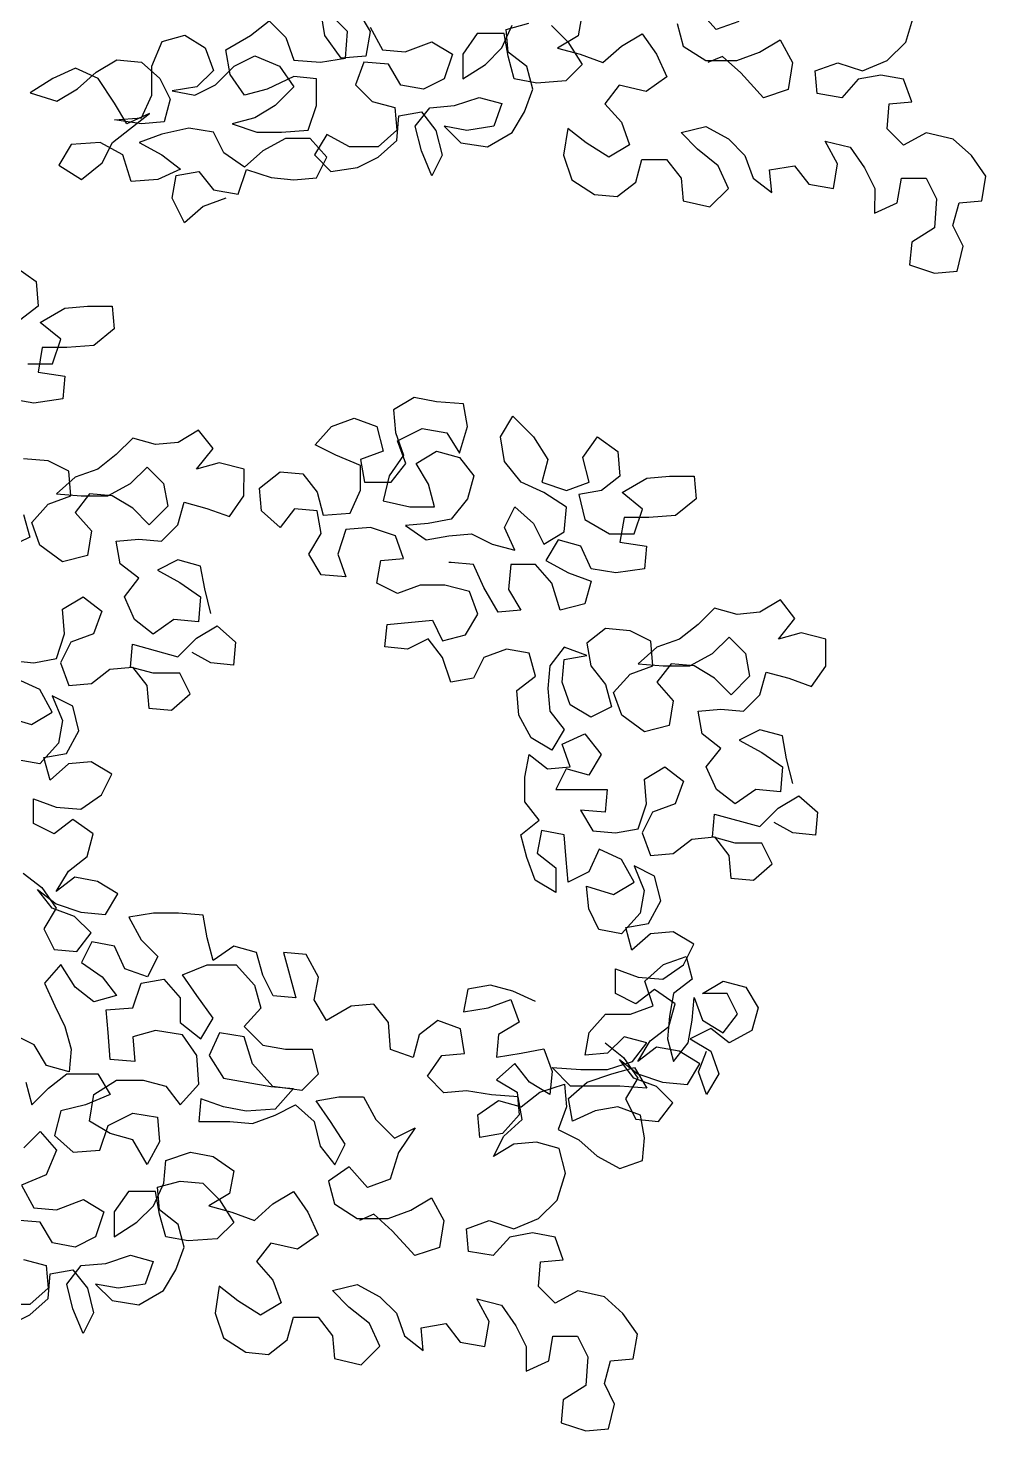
# Model space of a CAD drawing. Header units: metres. Extents: x 750563 to 756046, y 4495933 to 4497284.
# Drawn here: x 755701.906 to 755702.366, y 4496156.994 to 4496157.667 of the extents above; entities that cross this region are included whole.
import ezdxf

# ---------------------------------------------------------------- set-up
doc = ezdxf.new("R2010")
doc.units = ezdxf.units.M
doc.layers.add('00_DETALLES', color=7, linetype='Continuous', true_color=0xe0f0d1)

# ---------------------------------------------------------------- blocks, each defined once
blk = doc.blocks.new('Arbol21')
for points in [[(-1.5981, 4.6814), (-1.5709, 4.6715), (-1.5487, 4.6518), (-1.5339, 4.6815), (-1.5388, 4.7086), (-1.566, 4.7136), (-1.5833, 4.6913), (-1.6129, 4.6863), (-1.6229, 4.716), (-1.6525, 4.7061), (-1.6797, 4.7036), (-1.7069, 4.706), (-1.7192, 4.7307), (-1.6995, 4.753), (-1.6698, 4.753), (-1.6426, 4.7382), (-1.6204, 4.7185), (-1.5957, 4.7358), (-1.5834, 4.7605), (-1.5537, 4.7655), (-1.5216, 4.7581), (-1.4944, 4.7482), (-1.5216, 4.7334), (-1.5438, 4.7161), (-1.5166, 4.7037), (-1.4845, 4.7013), (-1.4746, 4.7334), (-1.4474, 4.7483), (-1.4128, 4.7458), (-1.398, 4.7211), (-1.4251, 4.7038), (-1.4499, 4.7236), (-1.4623, 4.7483), (-1.5068, 4.7828), (-1.4796, 4.7705), (-1.4648, 4.7952), (-1.445, 4.8249), (-1.4179, 4.8373), (-1.3907, 4.8249), (-1.3635, 4.8077), (-1.3956, 4.7977), (-1.4203, 4.8125), (-1.4426, 4.8323), (-1.4673, 4.8471), (-1.4969, 4.8446), (-1.5192, 4.8248), (-1.5315, 4.8001), (-1.5241, 4.7729), (-1.4969, 4.7705), (-1.4648, 4.7754), (-1.4969, 4.7779), (-1.5093, 4.805), (-1.5093, 4.8396), (-1.5217, 4.8693), (-1.5489, 4.8767), (-1.5736, 4.8618), (-1.5834, 4.8346), (-1.5636, 4.8149), (-1.534, 4.81), (-1.5612, 4.805), (-1.5859, 4.8173), (-1.6081, 4.8396), (-1.6329, 4.8519), (-1.6625, 4.8395), (-1.6798, 4.8148), (-1.6575, 4.7926), (-1.6328, 4.7778), (-1.6056, 4.7704), (-1.6353, 4.7605), (-1.6649, 4.7604), (-1.697, 4.7629), (-1.7069, 4.7925), (-1.707, 4.8246), (-1.6798, 4.8271), (-1.6477, 4.8123), (-1.6205, 4.8049), (-1.6032, 4.8297), (-1.5983, 4.8593), (-1.6279, 4.8766), (-1.6502, 4.8939), (-1.67, 4.8741), (-1.6798, 4.8469), (-1.7119, 4.8444), (-1.7416, 4.8493), (-1.7441, 4.8814), (-1.7046, 4.921)], [(-1.7565, 4.9061), (-1.7713, 4.8814), (-1.7663, 4.8518), (-1.7367, 4.8493), (-1.7169, 4.8765), (-1.712, 4.9062)], [(-1.7713, 4.8864), (-1.7861, 4.8592), (-1.8133, 4.8567), (-1.8454, 4.869), (-1.8701, 4.8541), (-1.8602, 4.8245), (-1.8355, 4.8122), (-1.8083, 4.8171), (-1.7935, 4.8419), (-1.7638, 4.8444), (-1.7539, 4.8172), (-1.7737, 4.7974), (-1.8009, 4.79), (-1.8033, 4.7628), (-1.781, 4.743), (-1.7464, 4.7431), (-1.7193, 4.7579), (-1.7044, 4.7332), (-1.7242, 4.7134), (-1.7563, 4.7183), (-1.781, 4.7307), (-1.8033, 4.7504), (-1.8058, 4.7801), (-1.833, 4.785), (-1.8503, 4.7627), (-1.8576, 4.7331), (-1.8453, 4.7084), (-1.8329, 4.738), (-1.8255, 4.7677), (-1.8429, 4.7899), (-1.8725, 4.7924), (-1.9022, 4.8022), (-1.9294, 4.7948), (-1.9195, 4.7676), (-1.8873, 4.7627), (-1.8601, 4.7677), (-1.8799, 4.7479), (-1.912, 4.7429), (-1.9417, 4.7602), (-1.9565, 4.7849), (-1.9664, 4.812), (-1.9591, 4.8392), (-1.9368, 4.8566), (-1.9344, 4.8837), (-1.9616, 4.8911)], [(-1.9888, 4.8886), (-2.0085, 4.8688), (-2.0258, 4.8416), (-2.006, 4.8219), (-1.9714, 4.8195), (-1.9442, 4.8244), (-1.9368, 4.8516), (-1.9319, 4.8788), (-1.8998, 4.8788), (-1.8825, 4.8541), (-1.8824, 4.8245), (-1.9096, 4.8418), (-1.9294, 4.8615), (-1.9418, 4.8887)], [(-2.0258, 4.9034), (-2.0209, 4.8762), (-1.9961, 4.8614), (-2.0233, 4.854), (-2.0505, 4.8441), (-2.0728, 4.8638), (-2.0975, 4.8786), (-2.1148, 4.8539), (-2.1271, 4.8267), (-2.1024, 4.8094), (-2.0702, 4.8169), (-2.0529, 4.7947), (-2.0727, 4.7724), (-2.0825, 4.7452), (-2.0578, 4.7304), (-2.0306, 4.7477), (-2.0084, 4.7651), (-2.0034, 4.7329), (-2.0133, 4.7033), (-2.0405, 4.6859), (-2.0676, 4.6834), (-2.0899, 4.7007), (-2.0973, 4.7279), (-2.127, 4.7279), (-2.1443, 4.7056), (-2.1467, 4.6784), (-2.1788, 4.671), (-2.2011, 4.6932), (-2.1888, 4.7204), (-2.1641, 4.7402), (-2.1443, 4.76), (-2.174, 4.7674), (-2.2012, 4.7525), (-2.2209, 4.7327), (-2.2308, 4.7055), (-2.253, 4.6882), (-2.2505, 4.7154), (-2.2802, 4.7203), (-2.2975, 4.6981), (-2.3271, 4.6931), (-2.3321, 4.7227), (-2.3173, 4.7499), (-2.347, 4.7425), (-2.3642, 4.7178), (-2.3766, 4.693), (-2.3765, 4.6634), (-2.4037, 4.6757), (-2.4087, 4.7054), (-2.4384, 4.7053), (-2.4507, 4.6806), (-2.4482, 4.646), (-2.421, 4.6288), (-2.4185, 4.6016), (-2.4481, 4.5917), (-2.4753, 4.5941), (-2.4828, 4.6238), (-2.4704, 4.6485), (-2.4779, 4.6757), (-2.5051, 4.6781), (-2.51, 4.7078), (-2.4927, 4.7325), (-2.4705, 4.7523), (-2.4384, 4.7597), (-2.4112, 4.7449), (-2.3915, 4.7647), (-2.394, 4.7944), (-2.4211, 4.7968), (-2.4113, 4.824), (-2.3841, 4.829), (-2.3569, 4.824), (-2.3371, 4.8018), (-2.3075, 4.8068), (-2.305, 4.834), (-2.3322, 4.8438), (-2.3619, 4.8339), (-2.3915, 4.8463), (-2.4138, 4.8685), (-2.4237, 4.9006)], [(-2.2136, 4.8934), (-2.1865, 4.8835), (-2.1642, 4.9082)], [(-2.1395, 4.891), (-2.1469, 4.8638), (-2.1741, 4.8465), (-2.2111, 4.8464), (-2.2383, 4.8563), (-2.263, 4.8711), (-2.2779, 4.8439), (-2.2729, 4.8118), (-2.2432, 4.8019), (-2.2161, 4.8316), (-2.1938, 4.8514), (-2.1765, 4.844)], [(-1.5803, 4.1836), (-1.5729, 4.2132), (-1.568, 4.2404), (-1.5408, 4.2479), (-1.5161, 4.2355), (-1.5432, 4.2207), (-1.5679, 4.2034), (-1.5654, 4.1737), (-1.5358, 4.1762), (-1.511, 4.1589), (-1.4888, 4.1763), (-1.4765, 4.2034), (-1.4938, 4.2257), (-1.4716, 4.243), (-1.4667, 4.2702), (-1.4939, 4.2726), (-1.521, 4.2701), (-1.5408, 4.2899), (-1.5483, 4.3171), (-1.5754, 4.3096), (-1.6026, 4.2997), (-1.6199, 4.3244), (-1.62, 4.3565), (-1.5903, 4.364), (-1.5631, 4.3566), (-1.5829, 4.3813), (-1.5656, 4.4035), (-1.5409, 4.3887), (-1.5137, 4.3863), (-1.4866, 4.3937), (-1.4668, 4.374), (-1.4445, 4.3567), (-1.4173, 4.3468), (-1.3951, 4.3271), (-1.4247, 4.3246), (-1.4568, 4.3246), (-1.484, 4.3394), (-1.5038, 4.3591), (-1.5236, 4.3393), (-1.5285, 4.3121), (-1.5062, 4.2899), (-1.4865, 4.3097), (-1.4618, 4.3246), (-1.4346, 4.327), (-1.4173, 4.3048), (-1.437, 4.2826), (-1.4321, 4.2529), (-1.4024, 4.2455), (-1.3752, 4.2653), (-1.3654, 4.2925), (-1.3852, 4.3147), (-1.4123, 4.3246), (-1.4099, 4.3543), (-1.3852, 4.3666), (-1.3556, 4.3691)], [(-1.3555, 4.3024), (-1.3629, 4.2752), (-1.3382, 4.2629)], [(-1.3459, 4.599), (-1.3706, 4.5816), (-1.373, 4.552), (-1.3508, 4.5347)], [(-1.3606, 4.4828), (-1.3903, 4.4828), (-1.4002, 4.5124), (-1.3755, 4.5322), (-1.4051, 4.5495), (-1.4323, 4.5519), (-1.462, 4.5519), (-1.4644, 4.5247), (-1.4397, 4.505), (-1.4076, 4.5025), (-1.3779, 4.5026), (-1.3729, 4.4729), (-1.4051, 4.4679), (-1.4026, 4.4408), (-1.368, 4.4358), (-1.3383, 4.4408)], [(-2.2782, 3.9798), (-2.2709, 4.0095), (-2.2659, 4.0367), (-2.2388, 4.0441), (-2.214, 4.0318), (-2.2412, 4.0169), (-2.2659, 3.9996), (-2.2634, 3.9699), (-2.2338, 3.9724), (-2.209, 3.9552), (-2.1868, 3.9725), (-2.1745, 3.9997), (-2.1918, 4.0219), (-2.1696, 4.0392), (-2.1646, 4.0664), (-2.1918, 4.0689), (-2.219, 4.0664), (-2.2388, 4.0861), (-2.2462, 4.1133), (-2.2734, 4.1059), (-2.3006, 4.0959), (-2.3179, 4.1206), (-2.3179, 4.1528), (-2.2883, 4.1602), (-2.2611, 4.1528), (-2.2809, 4.1775), (-2.2636, 4.1998), (-2.2389, 4.185), (-2.2117, 4.1825), (-2.1845, 4.19), (-2.1647, 4.1702), (-2.1425, 4.1529), (-2.1153, 4.1431), (-2.093, 4.1233), (-2.1227, 4.1208), (-2.1548, 4.1208), (-2.182, 4.1356), (-2.2018, 4.1553), (-2.2215, 4.1356), (-2.2265, 4.1084), (-2.2042, 4.0862), (-2.1845, 4.1059), (-2.1598, 4.1208), (-2.1326, 4.1233), (-2.1153, 4.1011), (-2.135, 4.0788), (-2.13, 4.0491), (-2.1004, 4.0418), (-2.0732, 4.0616), (-2.0633, 4.0888), (-2.0831, 4.111), (-2.1103, 4.1208), (-2.1079, 4.1505), (-2.0832, 4.1629), (-2.0535, 4.1654), (-2.0313, 4.1481), (-2.0362, 4.1209), (-2.0535, 4.0986), (-2.0609, 4.0715), (-2.0361, 4.0591), (-2.0114, 4.074), (-2.0016, 4.1012), (-2.0041, 4.1283), (-2.0313, 4.1333), (-2.0041, 4.1432), (-1.9868, 4.1209), (-1.9843, 4.0938), (-1.9867, 4.0666), (-2.004, 4.0443), (-1.9891, 4.0196), (-1.9644, 4.0345), (-1.9496, 4.0617), (-1.9472, 4.0913), (-1.9695, 4.1086), (-1.9621, 4.1358), (-1.9349, 4.1408), (-1.9077, 4.1309), (-1.8953, 4.1062), (-1.8681, 4.1013), (-1.8583, 4.1309), (-1.841, 4.1532), (-1.8163, 4.1409), (-1.7891, 4.1434), (-1.7916, 4.1705), (-1.846, 4.1754), (-1.8583, 4.1507), (-1.8855, 4.1581), (-1.9003, 4.1828), (-1.8905, 4.21), (-1.8608, 4.2174), (-1.8312, 4.2175), (-1.804, 4.2076), (-1.7793, 4.22), (-1.7842, 4.2472), (-1.8114, 4.2496), (-1.8016, 4.2768), (-1.7719, 4.2867), (-1.7423, 4.2843), (-1.7324, 4.2546), (-1.7422, 4.2274), (-1.7126, 4.2299), (-1.6978, 4.2547), (-1.7126, 4.2794), (-1.7077, 4.3065), (-1.6805, 4.309), (-1.6632, 4.2868), (-1.641, 4.3066), (-1.6385, 4.3338), (-1.6633, 4.3535), (-1.6904, 4.351), (-1.7077, 4.3288), (-1.7151, 4.3016), (-1.7472, 4.304), (-1.7596, 4.3312), (-1.7596, 4.3609), (-1.73, 4.3732), (-1.7053, 4.3856), (-1.7251, 4.4078), (-1.7523, 4.4177), (-1.7794, 4.4078), (-1.7868, 4.3781), (-1.7596, 4.3683), (-1.7646, 4.3411), (-1.7967, 4.3411), (-1.814, 4.3633), (-1.8041, 4.3905), (-1.8338, 4.4053), (-1.8635, 4.4003), (-1.8783, 4.3756), (-1.8882, 4.4077), (-1.8833, 4.4349), (-1.8511, 4.4374), (-1.824, 4.4424), (-1.7992, 4.4276), (-1.8017, 4.4004), (-1.8115, 4.3732), (-1.7942, 4.3485), (-1.7868, 4.3188), (-1.8189, 4.3114), (-1.8486, 4.3114), (-1.8412, 4.3385), (-1.8264, 4.3633), (-1.8511, 4.3781), (-1.8783, 4.3706), (-1.8955, 4.3484), (-1.8881, 4.3212), (-1.8683, 4.2965), (-1.8411, 4.2916), (-1.8139, 4.2891), (-1.8386, 4.2718), (-1.8658, 4.2767), (-1.893, 4.2792), (-1.9177, 4.2668), (-1.9449, 4.2594), (-1.9326, 4.2866), (-1.9449, 4.3113), (-1.9672, 4.2915), (-1.9795, 4.2668), (-2.0042, 4.2816), (-2.0067, 4.3112), (-1.9795, 4.3285), (-1.9524, 4.3409), (-1.9326, 4.3656), (-1.9277, 4.3953), (-1.9426, 4.42), (-1.9673, 4.3953), (-1.9845, 4.3681), (-1.9771, 4.3409), (-2.0067, 4.331), (-2.0339, 4.3408), (-2.0265, 4.3705), (-2.0439, 4.3952), (-2.0686, 4.3779), (-2.071, 4.3482), (-2.0487, 4.3309), (-2.0216, 4.326), (-2.0289, 4.2964), (-2.0586, 4.279), (-2.0882, 4.279), (-2.0981, 4.3087), (-2.0735, 4.3285), (-2.1031, 4.3457), (-2.1303, 4.3482), (-2.16, 4.3481), (-2.1624, 4.321), (-2.1377, 4.3012), (-2.1056, 4.2988), (-2.0759, 4.2988), (-2.0709, 4.2691), (-2.103, 4.2642), (-2.1006, 4.237), (-2.066, 4.2321), (-2.0363, 4.237), (-2.024, 4.2642), (-1.9968, 4.2717), (-1.9819, 4.247), (-2.0091, 4.2321), (-2.0363, 4.2222), (-2.0288, 4.195), (-1.9992, 4.1877), (-1.9893, 4.2198), (-1.9696, 4.2421), (-1.9399, 4.2421), (-1.9374, 4.2124), (-1.9522, 4.1877), (-1.925, 4.1853), (-1.9078, 4.2149), (-1.8954, 4.2421), (-1.8683, 4.2446), (-1.8658, 4.2446)], [(-1.3551, 3.8724), (-1.3773, 3.8551), (-1.3946, 3.8304), (-1.3797, 3.8057), (-1.3921, 3.7809), (-1.4193, 3.7784), (-1.4366, 3.8007), (-1.4168, 3.8205), (-1.3897, 3.8304), (-1.3724, 3.8526), (-1.3946, 3.8353), (-1.4242, 3.8254), (-1.4539, 3.8229), (-1.4688, 3.8476), (-1.4441, 3.8624), (-1.4169, 3.8674), (-1.3946, 3.8501), (-1.4095, 3.8748), (-1.4317, 3.8921), (-1.4392, 3.9193), (-1.4145, 3.9366), (-1.3922, 3.9193), (-1.3675, 3.9317), (-1.3675, 3.9614), (-1.3947, 3.9515), (-1.4244, 3.949), (-1.4491, 3.9662), (-1.4615, 3.9909), (-1.4368, 4.0058), (-1.4096, 4.0033), (-1.3873, 3.9836), (-1.3799, 4.0108), (-1.4071, 4.0157), (-1.422, 4.0429), (-1.4146, 4.0725), (-1.3899, 4.0849), (-1.4022, 4.0552), (-1.3973, 4.0281), (-1.375, 4.0034), (-1.3478, 4.0083)], [(-1.333, 4.0602), (-1.3651, 4.0503), (-1.3899, 4.0651), (-1.3751, 4.0923), (-1.3479, 4.1047)], [(-1.3405, 4.127), (-1.3677, 4.1245), (-1.3949, 4.1294), (-1.4048, 4.159), (-1.4023, 4.1887), (-1.4271, 4.2035), (-1.4493, 4.1862), (-1.4394, 4.159), (-1.4122, 4.1491), (-1.3998, 4.1244), (-1.4097, 4.0972), (-1.4369, 4.0997), (-1.4591, 4.117), (-1.4863, 4.1194), (-1.5036, 4.0972), (-1.506, 4.07), (-1.5332, 4.0675), (-1.5555, 4.0872), (-1.5431, 4.112), (-1.511, 4.112), (-1.4838, 4.1194), (-1.4863, 4.1466), (-1.5407, 4.1317), (-1.5629, 4.1539), (-1.5877, 4.1687), (-1.6099, 4.149), (-1.6074, 4.1218), (-1.5802, 4.1243), (-1.558, 4.1366)], [(-2.0531, 3.6687), (-2.0753, 3.6513), (-2.0926, 3.6266), (-2.0777, 3.6019), (-2.0901, 3.5772), (-2.1172, 3.5747), (-2.1346, 3.5969), (-2.1148, 3.6167), (-2.0876, 3.6266), (-2.0704, 3.6489), (-2.0926, 3.6315), (-2.1222, 3.6216), (-2.1519, 3.6191), (-2.1667, 3.6438), (-2.142, 3.6587), (-2.1149, 3.6637), (-2.0926, 3.6464), (-2.1074, 3.6711), (-2.1297, 3.6883), (-2.1371, 3.7155), (-2.1124, 3.7328), (-2.0902, 3.7156), (-2.0655, 3.7279), (-2.0655, 3.7576), (-2.0927, 3.7477), (-2.1223, 3.7452), (-2.1471, 3.7625), (-2.1594, 3.7872), (-2.1348, 3.802), (-2.1076, 3.7996), (-2.0853, 3.7798), (-2.0779, 3.807), (-2.1051, 3.8119), (-2.12, 3.8391), (-2.1126, 3.8688), (-2.0879, 3.8811), (-2.1002, 3.8515), (-2.0952, 3.8243), (-2.073, 3.7996), (-2.0458, 3.8046), (-2.0335, 3.8293), (-2.031, 3.8565), (-2.0631, 3.8466), (-2.0879, 3.8614), (-2.073, 3.8886), (-2.0459, 3.901), (-2.0335, 3.8738), (-2.0088, 3.8614), (-2.0063, 3.8886), (-2.0039, 3.9183), (-1.9767, 3.9233), (-1.9717, 3.8961), (-1.994, 3.8788), (-1.9939, 3.8491), (-1.9692, 3.864), (-1.9594, 3.8911), (-1.952, 3.9183), (-1.9742, 3.9356), (-1.957, 3.9579), (-1.957, 3.9875), (-1.962, 4.0147), (-1.9842, 3.9974), (-2.0114, 3.9998), (-2.0015, 4.027), (-2.0287, 4.0394), (-2.0485, 4.0146), (-2.0336, 3.9899), (-2.0064, 3.9974), (-1.994, 3.9727), (-2.0558, 3.9726), (-2.0533, 3.9454), (-2.0237, 3.9479), (-2.0385, 3.9232), (-2.0657, 3.9207), (-2.0929, 3.9256), (-2.1028, 3.9553), (-2.1003, 3.9849), (-2.125, 3.9997), (-2.1473, 3.9824), (-2.1374, 3.9552), (-2.1102, 3.9454), (-2.0978, 3.9207), (-2.1077, 3.8935), (-2.1348, 3.8959), (-2.1571, 3.9132), (-2.1843, 3.9157), (-2.2016, 3.8934), (-2.204, 3.8662), (-2.2312, 3.8637), (-2.2534, 3.8835), (-2.2411, 3.9082), (-2.209, 3.9082), (-2.1818, 3.9157), (-2.1843, 3.9428), (-2.2387, 3.928), (-2.2609, 3.9502), (-2.2856, 3.965), (-2.3079, 3.9452), (-2.3054, 3.918), (-2.2782, 3.9205), (-2.256, 3.9329)], [(-1.3557, 3.5428), (-1.3754, 3.5625), (-1.3952, 3.5403), (-1.3828, 3.5106), (-1.3531, 3.4983), (-1.3679, 3.4711), (-1.3951, 3.4686), (-1.4273, 3.4809), (-1.452, 3.4661), (-1.442, 3.4364), (-1.4173, 3.4241), (-1.3901, 3.4291), (-1.3753, 3.4538), (-1.3457, 3.4563)], [(-1.3555, 3.4093), (-1.3827, 3.4019), (-1.3852, 3.3747), (-1.3629, 3.355), (-1.3283, 3.355)], [(-1.3382, 3.3303), (-1.3629, 3.3426), (-1.3851, 3.3623), (-1.3876, 3.392), (-1.4148, 3.3969), (-1.4321, 3.3747), (-1.4395, 3.345), (-1.4271, 3.3203), (-1.4148, 3.35), (-1.4074, 3.3796), (-1.4247, 3.4019), (-1.4544, 3.4043), (-1.484, 3.4142), (-1.5112, 3.4067), (-1.5013, 3.3795), (-1.4692, 3.3746), (-1.442, 3.3796), (-1.4617, 3.3598), (-1.4939, 3.3548), (-1.5235, 3.3721), (-1.5384, 3.3968), (-1.5483, 3.424), (-1.5409, 3.4512), (-1.5187, 3.4685), (-1.5162, 3.4957), (-1.5434, 3.5031), (-1.5706, 3.5006), (-1.5904, 3.4808), (-1.6076, 3.4536), (-1.5878, 3.4338), (-1.5532, 3.4314), (-1.5261, 3.4364), (-1.5187, 3.4635), (-1.5138, 3.4907), (-1.4816, 3.4908), (-1.4643, 3.4661), (-1.4643, 3.4364), (-1.4915, 3.4537), (-1.5113, 3.4734), (-1.5237, 3.5006), (-1.5262, 3.5278), (-1.5558, 3.5377), (-1.583, 3.5327), (-1.6077, 3.5154), (-1.6027, 3.4882), (-1.578, 3.4734), (-1.6052, 3.4659), (-1.6324, 3.456), (-1.6546, 3.4758), (-1.6793, 3.4906), (-1.6966, 3.4659), (-1.7089, 3.4387), (-1.6842, 3.4214), (-1.6521, 3.4288), (-1.6348, 3.4066), (-1.6545, 3.3843), (-1.6644, 3.3572), (-1.6397, 3.3423), (-1.6125, 3.3597), (-1.5903, 3.377), (-1.5853, 3.3449), (-1.5952, 3.3152), (-1.6223, 3.2979), (-1.6495, 3.2954), (-1.6718, 3.3127), (-1.6792, 3.3398), (-1.7089, 3.3398), (-1.7261, 3.3176), (-1.7286, 3.2904), (-1.7607, 3.2829), (-1.783, 3.3051), (-1.7706, 3.3323), (-1.7459, 3.3521), (-1.7262, 3.3719), (-1.7558, 3.3793), (-1.783, 3.3645), (-1.8028, 3.3447), (-1.8126, 3.3175), (-1.8348, 3.3002), (-1.8324, 3.3273), (-1.8621, 3.3323), (-1.8793, 3.31), (-1.909, 3.305), (-1.914, 3.3347), (-1.8992, 3.3619), (-1.9288, 3.3544), (-1.9461, 3.3297), (-1.9584, 3.305), (-1.9584, 3.2753), (-1.9856, 3.2877), (-1.9906, 3.3173), (-2.0202, 3.3173), (-2.0325, 3.2926), (-2.03, 3.258), (-2.0028, 3.2407), (-2.0003, 3.2135), (-2.03, 3.2036), (-2.0572, 3.206), (-2.0646, 3.2357), (-2.0523, 3.2604), (-2.0597, 3.2876), (-2.0869, 3.29), (-2.0919, 3.3197), (-2.0746, 3.3444), (-2.0524, 3.3642), (-2.0203, 3.3717), (-1.9931, 3.3569), (-1.9733, 3.3766), (-1.9758, 3.4063), (-2.003, 3.4087), (-1.9931, 3.4359), (-1.966, 3.4409), (-1.9388, 3.436), (-1.919, 3.4138), (-1.8893, 3.4187), (-1.8869, 3.4459), (-1.9141, 3.4558), (-1.9437, 3.4459), (-1.9734, 3.4582), (-1.9956, 3.4804), (-2.0056, 3.5125), (-1.9982, 3.5422), (-1.971, 3.5496), (-1.9438, 3.5472), (-1.9191, 3.5324), (-1.9315, 3.5571), (-1.9537, 3.5768), (-1.9488, 3.604), (-1.9167, 3.6065), (-1.887, 3.6115), (-1.8598, 3.609), (-1.8401, 3.6288), (-1.8574, 3.6535), (-1.8846, 3.656), (-1.8797, 3.6856), (-1.8525, 3.6955), (-1.8303, 3.6783), (-1.8228, 3.6511), (-1.7956, 3.661), (-1.7932, 3.6931), (-1.7759, 3.7154), (-1.7487, 3.7129), (-1.7191, 3.6957), (-1.7043, 3.7204), (-1.7092, 3.7476), (-1.6944, 3.7748), (-1.6672, 3.7773), (-1.682, 3.7229), (-1.6548, 3.7254), (-1.6425, 3.7501), (-1.6351, 3.7773), (-1.6079, 3.7847), (-1.5832, 3.7675), (-1.5758, 3.7946), (-1.5709, 3.8218), (-1.5413, 3.8243), (-1.5116, 3.8244), (-1.4819, 3.8194), (-1.4967, 3.7922), (-1.5165, 3.7725), (-1.5041, 3.7478), (-1.4769, 3.7577), (-1.4646, 3.7849), (-1.4374, 3.7898), (-1.4251, 3.7651), (-1.4497, 3.7478), (-1.467, 3.7255), (-1.4398, 3.7182), (-1.4176, 3.7355), (-1.4003, 3.7627), (-1.3805, 3.7405), (-1.3929, 3.7133), (-1.4052, 3.6885), (-1.4126, 3.6613), (-1.4101, 3.6342), (-1.3829, 3.6416), (-1.3681, 3.6663), (-1.3434, 3.6787)], [(-1.3582, 3.6219), (-1.3656, 3.5947), (-1.3854, 3.6144), (-1.4076, 3.6317), (-1.4447, 3.6317), (-1.4595, 3.6069), (-1.4298, 3.5946), (-1.4002, 3.5872), (-1.3927, 3.5576), (-1.415, 3.5378), (-1.4471, 3.5402), (-1.457, 3.5699), (-1.4867, 3.5847), (-1.5163, 3.5797), (-1.5188, 3.55), (-1.5039, 3.5229), (-1.4866, 3.5525), (-1.4595, 3.56), (-1.4348, 3.5748), (-1.4397, 3.607), (-1.4669, 3.6242), (-1.4991, 3.6242), (-1.5262, 3.6168), (-1.5435, 3.5945), (-1.5658, 3.6192), (-1.5633, 3.6538), (-1.5461, 3.6785), (-1.5139, 3.6835), (-1.4867, 3.6761), (-1.4892, 3.6464), (-1.4595, 3.6489), (-1.4571, 3.6811), (-1.4547, 3.7083), (-1.4868, 3.7107), (-1.4967, 3.7403), (-1.5239, 3.7453), (-1.5436, 3.723), (-1.5436, 3.6933), (-1.5683, 3.6736), (-1.5831, 3.6983), (-1.5634, 3.7255), (-1.5461, 3.7502), (-1.5758, 3.7625), (-1.6104, 3.7625), (-1.6326, 3.7378), (-1.64, 3.7106), (-1.6202, 3.6883), (-1.6424, 3.6661), (-1.6696, 3.6611), (-1.7017, 3.6611), (-1.7091, 3.6314), (-1.6893, 3.6117), (-1.6547, 3.6166), (-1.6301, 3.6438), (-1.6202, 3.676), (-1.5905, 3.681), (-1.5782, 3.6538), (-1.5954, 3.6266), (-1.6226, 3.6216), (-1.6523, 3.6166), (-1.6794, 3.6141), (-1.6572, 3.5895), (-1.6226, 3.587), (-1.5954, 3.592), (-1.5682, 3.6019), (-1.5657, 3.5747), (-1.6028, 3.5747), (-1.63, 3.5722), (-1.6572, 3.582), (-1.6819, 3.5944), (-1.7041, 3.5746), (-1.7115, 3.5449), (-1.7288, 3.5227), (-1.7412, 3.5474), (-1.7239, 3.5746), (-1.7066, 3.5993), (-1.7338, 3.6042), (-1.7635, 3.6042), (-1.7783, 3.577), (-1.8005, 3.5547), (-1.8252, 3.5671), (-1.8054, 3.5374), (-1.7955, 3.5053), (-1.7683, 3.4954), (-1.7461, 3.5202), (-1.7214, 3.5029), (-1.7287, 3.4757), (-1.7559, 3.4584), (-1.793, 3.4584), (-1.8202, 3.4682), (-1.8449, 3.483), (-1.8597, 3.4558), (-1.8547, 3.4237), (-1.8251, 3.4138), (-1.7979, 3.4435), (-1.7757, 3.4633), (-1.7584, 3.4559)], [(-1.9698, 3.7183), (-1.9426, 3.7307), (-1.9155, 3.7381), (-1.8883, 3.7332), (-1.8833, 3.706), (-1.913, 3.711), (-1.9402, 3.7208), (-1.95, 3.6936), (-1.9253, 3.6788), (-1.9228, 3.6516), (-1.9525, 3.6566), (-1.9796, 3.6615), (-1.9895, 3.6343), (-1.987, 3.6071), (-1.9623, 3.6219), (-1.945, 3.6442), (-1.9228, 3.6245), (-1.9475, 3.6096), (-1.9499, 3.5824), (-1.9301, 3.5602), (-1.9029, 3.5553), (-1.9005, 3.5825), (-1.9252, 3.5997), (-1.9524, 3.5923), (-1.9747, 3.6096), (-2.0043, 3.6194), (-2.0068, 3.5923), (-1.9969, 3.5651), (-2.0216, 3.5527), (-2.0438, 3.5329), (-2.0709, 3.5181), (-2.0981, 3.5279), (-2.1006, 3.5551), (-2.0957, 3.5823), (-2.0685, 3.5922), (-2.0414, 3.5873), (-2.0142, 3.5749), (-2.0092, 3.6021), (-2.0315, 3.6219), (-2.0612, 3.6317), (-2.0884, 3.6391), (-2.1032, 3.6144), (-2.071, 3.6169), (-2.0117, 3.617), (-1.9895, 3.6392), (-2.0241, 3.6367), (-2.0562, 3.6367), (-2.0859, 3.6465), (-2.1032, 3.6688), (-2.076, 3.6762), (-2.0562, 3.6565), (-2.0291, 3.654), (-2.034, 3.6812), (-2.0538, 3.7034), (-2.0835, 3.7034), (-2.1107, 3.7132), (-2.1008, 3.7429), (-2.1231, 3.7627), (-2.1503, 3.7725), (-2.1576, 3.7453), (-2.1354, 3.7281), (-2.1304, 3.7009), (-2.1279, 3.6737), (-2.1353, 3.6465), (-2.1526, 3.6687), (-2.1576, 3.6959), (-2.1601, 3.7231), (-2.17, 3.6959), (-2.1947, 3.681), (-2.212, 3.7033), (-2.1996, 3.728), (-2.17, 3.728), (-2.1947, 3.7428), (-2.2219, 3.7354), (-2.2367, 3.7107), (-2.2293, 3.6835), (-2.2021, 3.6687), (-2.1798, 3.686), (-2.1551, 3.6737), (-2.1798, 3.6588), (-2.1897, 3.6316), (-2.1748, 3.6069), (-2.165, 3.6341), (-2.1749, 3.6588)]]:
    blk.add_lwpolyline(points)

msp = doc.modelspace()

# ---------------------------------------------------------------- block references
at = {"layer": '00_DETALLES', "xscale": -0.4000000000000057, "yscale": 0.4000000000000057, "zscale": 0.4}
msp.add_blockref('Arbol21', (755701.36173, 4496155.71302), dxfattribs=at)

doc.saveas('drawing.dxf')
